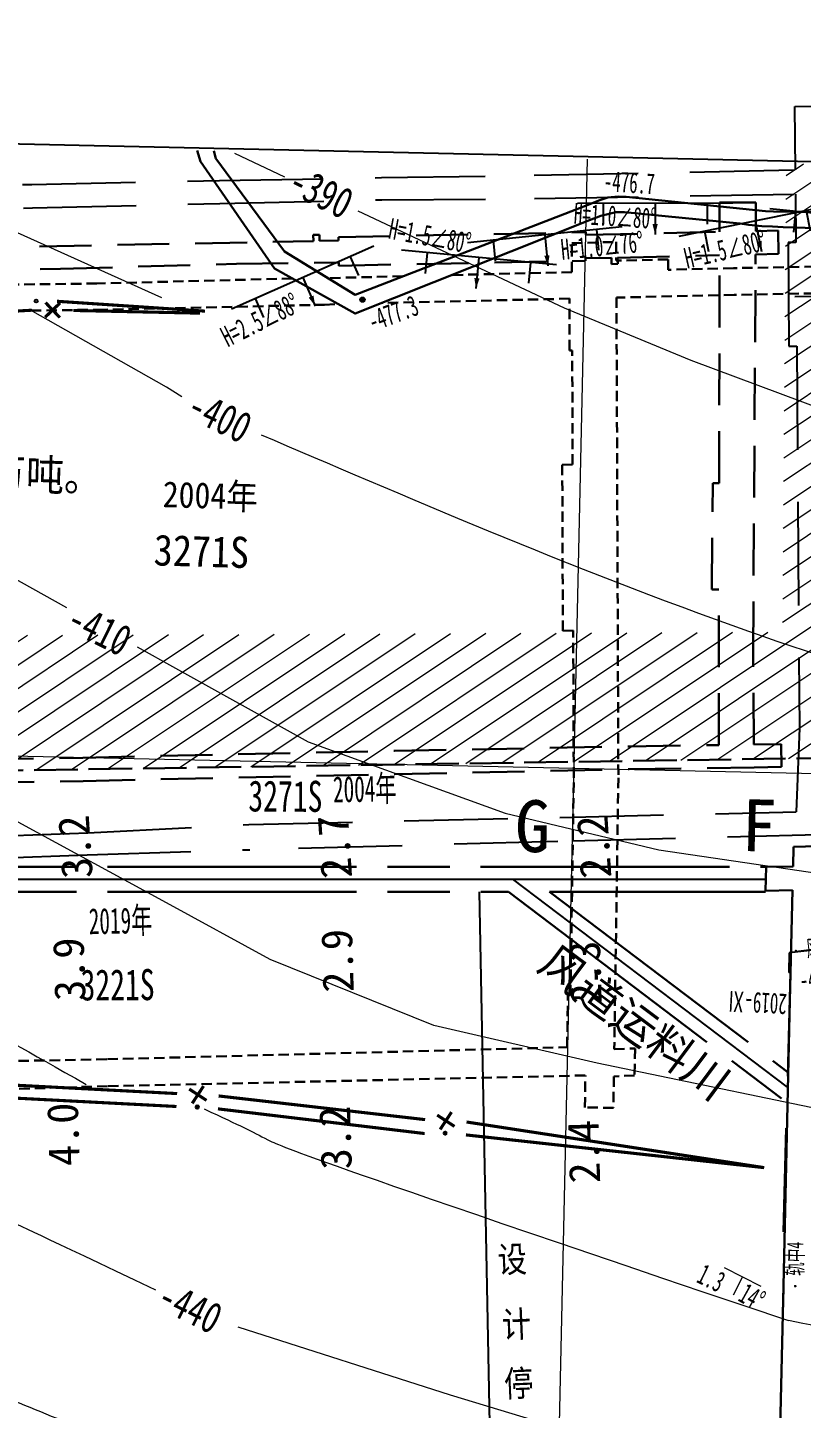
# Model space of a CAD drawing. Header units: millimetres. Extents: x 97264 to 263559, y 385279 to 783825.
# Drawn here: x 98293.7 to 98442.9, y 386784.9 to 387051 of the extents above; entities that cross this region are included whole.
import ezdxf
from ezdxf.enums import TextEntityAlignment as Align

# ---------------------------------------------------------------- set-up
doc = ezdxf.new("R2010")
doc.units = ezdxf.units.MM
for name, pattern in [('2-1', [3, 2, -1]), ('ACAD_ISO02W100', [15, 12, -3]), ('ACAD_ISO08W100', [36, 24, -3, 6, -3])]:
    doc.linetypes.add(name, pattern=pattern)
doc.layers.add('3451分析图层', color=1, linetype='Continuous', lineweight=100, true_color=0xff0000)
for name, color, linetype in [('DZ-断层交面线', 1, 'Continuous'), ('DZ-等高线', 7, 'Continuous'), ('储量报损区', 7, 'Continuous'), ('图廓方格网', 7, 'Continuous'), ('岩巷巷道及名称', 30, 'Continuous'), ('岩巷高程点', 30, 'Continuous'), ('工作面编号', 7, 'Continuous'), ('巷道掘进点位及日期', 7, 'Continuous'), ('断层井巷实测(岩巷)', 1, 'Continuous'), ('断煤交线上盘', 1, 'Continuous'), ('断煤交线下盘', 1, 'Continuous'), ('煤层底板等高线及注记', 7, 'Continuous'), ('煤巷-测点标高', 7, 'Continuous'), ('煤巷-测点点号', 7, 'Continuous'), ('煤巷-测点符号', 7, 'Continuous'), ('煤巷12-1甲巷道及名称', 3, 'Continuous'), ('煤巷5巷道及名称', 7, 'Continuous'), ('煤巷5巷道导线', 254, 'Continuous'), ('煤巷5高程点', 7, 'Continuous'), ('煤巷5高程点名称', 7, 'Continuous'), ('煤巷8巷道及名称', 8, 'Continuous'), ('规划', 6, 'Continuous'), ('采面产状', 7, 'Continuous'), ('采面停采线', 7, 'Continuous')]:
    doc.layers.add(name, color=color, linetype=linetype)
for name, color, linetype, lineweight in [('DZ7煤煤巷', 7, 'Continuous', 30), ('工作面回采年度', 7, 'Continuous', 0), ('煤层产状', 7, 'Continuous', 15)]:
    doc.layers.add(name, color=color, linetype=linetype, lineweight=lineweight)
doc.styles.add('FS', font='simfang.ttf', dxfattribs={"width": 0.75})
doc.styles.add('HT', font='simhei.ttf', dxfattribs={"width": 0.9})
doc.styles.add('hzsd', font='simhei.ttf', dxfattribs={"width": 0.7})
doc.styles.add('ST', font='', dxfattribs={"width": 0.75})
doc.styles.add('xk', font='simkai.ttf')
doc.styles.add('宋体', font='')
doc.styles.add('工作面回采年度、钻孔编号注记', font='', dxfattribs={"width": 0.6, "height": 5})
doc.styles.add('工作面编号、露天采掘机械编号', font='', dxfattribs={"width": 0.7, "height": 6})
doc.styles.add('测点标高', font='simhei.ttf', dxfattribs={"width": 0.7, "height": 2})
doc.styles.add('点号', font='simhei.ttf', dxfattribs={"width": 0.75})
doc.styles.add('高程、煤厚、断层产状要素等数字注记', font='simhei.ttf', dxfattribs={"width": 0.6, "height": 4})
doc.styles.add('黑体', font='simhei.ttf')
doc.styles.get('ST').set_extended_font_data('SimSun')
doc.styles.get('宋体').set_extended_font_data('SimSun')
doc.styles.get('工作面回采年度、钻孔编号注记').set_extended_font_data('SimSun')
doc.styles.get('工作面编号、露天采掘机械编号').set_extended_font_data('SimSun')

# ---------------------------------------------------------------- blocks, each defined once
blk = doc.blocks.new('dcv')
at = {"color": 1}
for p, q in [((0, 0), (0, 3)), ((-5, 0), (-5, 2)), ((5, 0), (5, 2)), ((-7.5, 0), (7.5, 0))]:
    blk.add_line(p, q, dxfattribs=at)
blk.add_lwpolyline([(0, 3, 0, 0.5, 0), (0, 2, 0.5, 0.5, 0)], format="xyseb", dxfattribs=at)
at = {"style": 'hzsd', "width": 0.85, "flags": 1}
for tag, p in [('性质', (5.267490703625551, 4.382340351462261)), ('倾向', (-5.631272493981442, 4.17943189706596)), ('标高', (8.5, -3.000000000000001))]:
    blk.add_attdef(tag, p, '', height=2, dxfattribs=at)
at = {"style": 'hzsd', "width": 0.85}
for tag, p in [('编号', (8.5, -1.8e-15)), ('产状', (-7, -3.488888888888888))]:
    blk.add_attdef(tag, p, '', height=2, dxfattribs=at)
blk = doc.blocks.new('JMXS2K')
blk.add_circle((0, 0), 0.3)
blk = doc.blocks.new('JMXX2K')
at = {"const_width": 0.6}
for points in [[(-1.41421356237309, 1.414213562373094), (1.4142135623731, -1.414213562373093)], [(-1.41421356237309, -1.41421356237309), (1.4142135623731, 1.414213562373094)]]:
    blk.add_lwpolyline(points, dxfattribs=at)
blk = doc.blocks.new('CD-MH')
at = {"layer": '煤巷-测点符号', "ltscale": 10, "const_width": 0.125}
blk.add_lwpolyline([(-0.0625, 0, 1), (0.0625, 0, 1)], format="xyb", close=True, dxfattribs=at)
at = {"ltscale": 10, "style": '测点标高', "width": 0.7, "flags": 1}
for tag, p in [('左帮', (-0.5, -3)), ('右帮', (2, -3))]:
    blk.add_attdef(tag, p, '', height=2, rotation=87.99999999999999, dxfattribs=at)
at = {"layer": '煤巷-测点标高', "ltscale": 10, "style": '测点标高', "width": 0.7}
blk.add_attdef('标高', (3.799999999999998, 0), '', height=2, rotation=87.99999999999999, dxfattribs=at)
at = {"layer": '煤巷-测点点号', "ltscale": 10, "style": '点号', "width": 0.8}
blk.add_attdef('点号', (0.7, 1), '', height=1.6, rotation=90, dxfattribs=at)
blk = doc.blocks.new('A$C20FA0265')
for p, q in [((6.38700897e-08, 0.4911513867270402), (3.276608241026053, 2.785457132131227)), ((1.638304152448085, 1.638304259429133), (2.785457025150179, 1.708511377e-07))]:
    blk.add_line(p, q)

msp = doc.modelspace()

# ---------------------------------------------------------------- hatches: boundary and pattern name
at = {"layer": 'DZ-断层交面线', "lineweight": 30}
h = msp.add_hatch(color=256, dxfattribs=at)
edge = h.paths.add_edge_path()
edge.add_arc((98326.43641099198, 386842.9432075702), 0.3000023068499995, 0, 360)
h = msp.add_hatch(color=256, dxfattribs=at)
edge = h.paths.add_edge_path()
edge.add_arc((98374.24475035159, 386837.9222791569), 0.3000023068499995, 0, 360)
at = {"layer": '储量报损区', "lineweight": 15, "ltscale": 2}
h = msp.add_hatch(dxfattribs=at)
h.set_pattern_fill('ANSI31', color=3, scale=30, angle=168.7242146143217, style=0)
h.set_pattern_definition([(213.7242146143217, (482432.7134933683, 285332.584562598), (2.081984933576548, -3.118948338199949), [])])
h.paths.add_polyline_path([(98469.97399620531, 387024.1642799688), (97927.6449829, 387036.2421294387), (97927.53691137958, 386902.3576177296), (98469.07606889876, 386910.5556793929)])
h.paths.add_polyline_path([(98439.9783895825, 387024.8322922136), (97957.64445338503, 387035.5740311446), (97957.56123970733, 386932.4846830445), (98439.25392671757, 386934.5189522827)], flags=16)

# ---------------------------------------------------------------- linework, layer by layer
at = {"color": 3, "ltscale": 1.5}
for points in [[(98019.50123704186, 386886.8573846699), (98436.09578683163, 386886.8573846697)], [(98387.22687928345, 386886.851331387), (98440.16246801248, 386846.78555965)]]:
    msp.add_lwpolyline(points, dxfattribs=at)
at = {"color": 1, "ltscale": 1.5}
msp.add_lwpolyline([(98385.21536651658, 386659.4076911425), (98380.86074494201, 386884.4573846697)], dxfattribs=at)
at = {"layer": 'DZ-断层交面线', "color": 1, "lineweight": 20, "const_width": 0.6000046136999986}
for points in [[(98322.55956591656, 386845.5465216548), (98282.61350076056, 386847.6230279917)], [(98322.4302257265, 386843.0583849401), (98282.48416057065, 386845.1348912772)], [(98370.36790527619, 386840.5255932416), (98330.55118031024, 386845.0902362925)], [(98370.27979807375, 386837.8404719952), (98330.42184012037, 386842.6020995781)], [(98435.74406319043, 386831.2689920223), (98378.35951967002, 386840.0693078791)], [(98435.74406319043, 386831.2689920223), (98378.23017948012, 386837.5811711646)]]:
    msp.add_lwpolyline(points, dxfattribs=at)
at = {"layer": 'DZ-断层交面线', "lineweight": 30}
for centre in [(98326.43641099198, 386842.9432075702), (98374.24475035159, 386837.9222791569)]:
    msp.add_circle(centre, 0.3000023068499995, dxfattribs=at)
at = {"layer": 'DZ-等高线', "color": 7, "lineweight": 15, "ltscale": 10}
for points in [[(98343.34929772657, 387022.2390198128), (98333.65502398943, 387026.7849292295)], [(98319.59196788692, 386998.966937585), (98261.90882053839, 387024.9073435984)], [(98622.27825157909, 386947.0575561724), (98566.0068558576, 386951.7617643962), (98521.93478442721, 386957.7655820803), (98482.8975193128, 386966.4745775968), (98462.53304962355, 386971.8266264676), (98456.09174130805, 386974.0327919025), (98421.63802781218, 386986.8576206628), (98397.2121255852, 386996.9812704444), (98357.42933929162, 387015.6365042178)], [(98323.47593303003, 386979.8391752523), (98320.5215314321, 386981.7067096158), (98294.27807080264, 386996.5557183765)], [(98206.78830250705, 386992.7452158023), (98214.50289760409, 386988.2311010758), (98251.45478733898, 386967.0016774182), (98301.2324205413, 386939.2265701797)], [(98314.84059334226, 386931.6707659728), (98322.20863470643, 386927.5800108155)], [(98322.20863470643, 386927.5800108155), (98347.79102188667, 386913.3766048995), (98385.80708562228, 386899.6009118042), (98415.41840538771, 386892.5077361566), (98446.37778809227, 386887.9787896579), (98509.47712961075, 386875.2667183203), (98550.25774521678, 386870.8859393569), (98606.63450214638, 386867.7534242191), (98620.50474178193, 386867.4220365644)], [(98320.49128507408, 386882.3036460661), (98291.90569958345, 386897.8759331952)], [(98340.47183348061, 386871.4190400157), (98320.49128507408, 386882.3036460661)], [(98619.39271033436, 386817.4887335177), (98583.58022236355, 386823.2161890187), (98518.59496964747, 386833.2042942751), (98483.01668262556, 386838.9317897435), (98456.79350118715, 386840.387002226), (98403.56342382041, 386851.3965438763), (98372.0306892752, 386858.6956547322), (98340.47183348094, 386871.4190400151)], [(98617.00483246522, 386710.2663797453), (98591.99121347179, 386719.8026353599), (98535.6041612115, 386738.9044774218), (98501.06159812456, 386749.729765124), (98449.8893153979, 386761.07748465), (98414.51048884829, 386775.5051362615), (98375.27678008142, 386787.4261066736), (98334.34690577026, 386800.506134043)]]:
    msp.add_lwpolyline(points, dxfattribs=at)
for points, knots in [([(98338.7843270798, 386972.5283487072), (98364.72298588778, 386961.5610958591), (98426.35307959018, 386934.4631497324), (98515.18480318727, 386909.3919072517), (98579.32385318041, 386904.3496081844), (98612.57081424363, 386905.1555503382), (98621.35204598047, 386905.4683502858)], [4.32010825165354, 4.32010825165354, 4.32010825165354, 4.32010825165354, 114.0012502025241, 206.2023908718671, 279.613823677096, 305.9732391207822, 305.9732391207822, 305.9732391207822, 305.9732391207822]), ([(98265.76846153078, 386870.6291361671), (98268.67461236336, 386868.7477310079), (98275.46240932625, 386864.3546273402), (98281.8883593297, 386860.2971531281), (98305.04246711146, 386847.3085705526)], [401.3092075094233, 401.3092075094233, 401.3092075094233, 401.3092075094233, 414.1246363683102, 431.9119510891581, 431.9119510891581, 431.9119510891581, 431.9119510891581]), ([(98245.8187726107, 386842.6137854336), (98265.7731111561, 386833.2362636548), (98283.3031701563, 386824.2825749456), (98295.56506189058, 386818.5337667818), (98318.355735196, 386807.7434862115)], [372.8217360674685, 372.8217360674685, 372.8217360674685, 372.8217360674685, 437.203546936433, 460.2643013447574, 460.2643013447574, 460.2643013447574, 460.2643013447574]), ([(98327.77552780353, 386842.5804679285), (98335.04651662656, 386839.246682559), (98338.19768330804, 386837.5485930659), (98345.82193136889, 386833.7337152854), (98440.41258012483, 386801.7758862928)], [466.7163033664078, 466.7163033664078, 466.7163033664078, 466.7163033664078, 478.1208585590301, 486.8604348092468, 486.8604348092468, 486.8604348092468, 486.8604348092468])]:
    msp.add_open_spline(points, degree=3, knots=knots, dxfattribs=at)
for points in [[(98618.21403284317, 386764.5628378615), (98560.04382946574, 386779.3013536764), (98500.11560209931, 386790.0413686761), (98440.41258012483, 386801.7758862928)], [(98287.99244684576, 386787.5706356587), (98293.42330107499, 386785.385897401), (98298.93864300326, 386783.1211316146), (98304.59890685267, 386780.7591657039)]]:
    msp.add_open_spline(points, degree=3, dxfattribs=at)
at = {"layer": 'DZ7煤煤巷', "color": 32, "linetype": '2-1', "lineweight": -3, "ltscale": 10}
for points in [[(98441.80679911545, 387023.6199234655), (98441.67845637987, 387035.8447060689), (98447.28552281794, 387035.9274009916), (98447.40392329569, 387023.7355336846), (98451.4033096686, 387023.818142167), (98451.44917357784, 387019.0954695474), (98447.44964293735, 387019.0277165234), (98448.60566325039, 386899.9906623257), (98455.18608739217, 386899.8308228728), (98455.35198799604, 386895.6944575802), (98448.64909978969, 386895.5179213751), (98395.9620242428, 386894.1302842716), (98336.57206048969, 386892.5661109629)], [(98092.41122364673, 387016.2511682377), (98105.15999660765, 387016.9808495731), (98125.5660367823, 387017.2760654905), (98145.97207695707, 387017.571281408), (98178.01946939995, 387018.2348555331), (98207.2852828972, 387019.3159670322), (98262.72634799454, 387020.2168814034), (98294.55619964913, 387020.8295592188), (98330.71247500334, 387021.5444010499), (98361.94811560896, 387022.142860979), (98391.41647086474, 387022.5790966588), (98441.80679911545, 387023.6199234655)], [(98092.40528665828, 387011.9333975288), (98102.46878232075, 387012.5592271864), (98146.06871286397, 387013.172342729), (98178.12116752066, 387013.8360235247), (98207.43028899936, 387014.7685415148), (98262.95240960574, 387015.620719263), (98294.6539793772, 387016.2806141154), (98330.81549932838, 387017.1455849077), (98362.02648428951, 387017.84357011), (98391.46452651465, 387018.0793150042), (98441.80472246314, 387018.9320901945)], [(98441.80472246314, 387018.9320901945), (98441.86086919003, 387009.6365677723), (98440.3610490386, 387009.6061038488), (98440.50443614933, 386989.604891054), (98442.00425261365, 386989.6358768429), (98442.53233674682, 386915.9728879874), (98441.91978868529, 386899.8441358303)], [(97728.77510593868, 386883.5930889355), (97797.7089474472, 386884.0833623945), (97875.51878202976, 386886.1399983321), (97900.30914477627, 386886.4762839912), (97948.5586631864, 386887.5580039658), (97998.34746702366, 386888.7879927256), (98044.56774996304, 386889.7491632283), (98077.52663786542, 386890.5304524414), (98109.50869813313, 386891.1106595597), (98154.87670559874, 386892.3186832408), (98200.21884913121, 386893.2454299002), (98251.22330386205, 386894.6300147749), (98285.90997727019, 386895.1313711784), (98305.35655464379, 386895.8016425205), (98336.3596503701, 386897.4114573841), (98441.91978868529, 386899.8441358303)], [(97728.8838455701, 386878.4942483131), (97797.80326727279, 386879.5843733136), (97875.61354168075, 386881.5409901708), (97900.40219740524, 386882.02726456), (97948.64438392934, 386883.3588486697), (97998.43867172046, 386884.5889729058), (98044.66626047112, 386885.2502207785), (98077.62085156231, 386886.3415117902), (98109.6010075764, 386887.0116988418), (98154.97483947013, 386887.9697904698), (98200.3049796314, 386889.0462942654), (98251.32043199144, 386890.231076389), (98285.90663155554, 386890.8807227142), (98305.18415744179, 386891.5451673051), (98336.57206048969, 386892.5661109629)], [(98480.2308071479, 386877.0896564311), (98440.5660464286, 386872.690465915)], [(98440.77634192535, 386868.8677566395), (98440.47642464303, 386868.8748010533)], [(98434.34819585503, 386580.9496830664), (98434.65831106089, 386604.5081466891), (98433.65852458688, 386604.5309491166), (98433.67432032376, 386605.7309009213), (98434.67410679802, 386605.7080984941), (98434.68731096186, 386606.7111767338), (98435.32194094505, 386632.3478474222), (98435.34893122278, 386633.4999370347), (98434.31976425581, 386633.5234095519), (98434.34712589694, 386634.7230975699), (98435.37703620204, 386634.6996080995), (98435.42973669434, 386636.9491473728), (98435.92808627225, 386662.4942695986), (98434.98100392449, 386662.5158699874), (98435.00836556577, 386663.7155580054), (98435.95203832987, 386663.69403538), (98436.41765890562, 386686.6016685094), (98436.96362992207, 386711.3495940393), (98437.55071942917, 386735.2566749767), (98437.5546686317, 386735.4174916075), (98438.24133542934, 386758.122420123), (98439.58769427142, 386809.9189960437)]]:
    msp.add_lwpolyline(points, dxfattribs=at)
at = {"layer": 'DZ7煤煤巷', "color": 32, "linetype": '2-1', "lineweight": -3, "ltscale": 10, "elevation": -449.1999999999999}
for points in [[(98440.5660464286, 386872.690465915), (98440.47642464303, 386868.8748010533)], [(98440.77634192535, 386868.8677566395), (98439.13780378715, 386809.9290152561)]]:
    msp.add_lwpolyline(points, dxfattribs=at)
at = {"layer": '储量报损区', "linetype": 'ACAD_ISO02W100', "lineweight": 30, "ltscale": 0.7}
msp.add_lwpolyline([(97927.53691137958, 386902.3576177296), (98469.07606889876, 386910.5556793929), (98469.07606889876, 386910.5556793929), (98469.97399620531, 387024.1642799688)], dxfattribs=at)
at = {"layer": '图廓方格网', "color": 7, "lineweight": 0}
for p, q in [((98385.23287400407, 386286.556825788), (98401.69350494024, 387025.6849094668)), ((98621.3027177269, 386903.2533745801), (97279.75230238782, 386933.1301533915))]:
    msp.add_line(p, q, dxfattribs=at)
at = {"layer": '岩巷巷道及名称', "lineweight": 30, "ltscale": 2}
for points in [[(98326.39217811309, 387027.3618953334), (98327.03604151023, 387025.2168693503), (98341.30979010464, 387004.6154181041), (98356.86673332349, 386995.9181500509), (98402.06376366773, 387013.8967623361)], [(98402.09932246813, 387017.0399375165), (98356.86344170735, 386999.5571159546), (98343.2521950698, 387007.8966897084), (98330.03834203814, 387025.8281043603), (98329.6074628644, 387027.2902898609)]]:
    msp.add_lwpolyline(points, dxfattribs=at)
at = {"layer": '岩巷高程点', "const_width": 0.5000000000001794}
msp.add_lwpolyline([(98358.0388042379, 386998.6301292964, 1), (98358.5360907679, 386998.5781090402, 1)], format="xyb", close=True, dxfattribs=at)
at = {"layer": '岩巷高程点', "lineweight": 0, "ltscale": 2}
msp.add_circle((98358.28744750288, 386998.6041191684), 0.4999999999999999, dxfattribs=at)
at = {"layer": '断煤交线上盘', "color": 1, "lineweight": 0, "ltscale": 2, "const_width": 0.5999999999999999}
msp.add_lwpolyline([(98299.37924433056, 386998.2930254439), (98327.92476255397, 386996.3881209056)], dxfattribs=at)
at = {"layer": '断煤交线下盘', "color": 1, "lineweight": 0, "ltscale": 2, "const_width": 0.5999999999999999}
for points in [[(98254.62547497726, 386994.2437103324), (98294.55472083253, 386996.5718488995)], [(98302.55369152674, 386996.5188564643), (98326.94281838692, 386996.0008844529)]]:
    msp.add_lwpolyline(points, dxfattribs=at)
at = {"layer": '煤层底板等高线及注记', "color": 1}
msp.add_lwpolyline([(98623.9288018456, 387021.1718510833), (97282.37838650656, 387051.0486298935)], dxfattribs=at)
at = {"layer": '煤巷12-1甲巷道及名称', "color": 3, "linetype": '2-1', "lineweight": 30}
for points in [[(98344.76153942134, 387002.6856823816), (98307.08844491081, 387001.7167103845), (98232.63584721928, 387000.8017954305), (98051.09246525216, 386997.2308490934), (98050.26874585515, 387036.864619082)], [(98398.67003402709, 387003.9116762572), (98398.64958734825, 387009.5128503558), (98407.21762607938, 387009.7223700272), (98407.23186141968, 387006.1216419296)], [(98460.49914666412, 387005.293143868), (98429.81806632192, 387004.6733587957), (98417.23888141189, 387004.3657520293), (98417.2063824136, 387006.3655552015), (98407.23186141968, 387006.1216419296)], [(98366.06781375749, 387003.1144335403), (98351.63353902331, 387002.7614630889)], [(98398.67003402709, 387003.9116762572), (98375.54001072026, 387003.3460631648)], [(98460.39261332604, 387000.1044934667), (98429.92943958957, 386999.5245555662), (98407.25999808963, 386999.0046712646)], [(98051.19490052246, 386992.3021124793), (98232.73293361382, 386995.6027112437), (98269.16579108375, 386996.1238247858), (98269.17723262901, 386995.3239066082), (98270.37710989552, 386995.3410689262), (98270.3656683504, 386996.140987104), (98307.18626625337, 386996.6676466506), (98350.9771968983, 386997.6139079591), (98353.54910314911, 386997.7729050963)], [(98398.1887027755, 386998.7966368484), (98362.01770111232, 386997.9671176946)], [(98397.74485949612, 386854.4790565048), (98397.89525098832, 386864.4863908757), (98398.39550372989, 386864.4994519512), (98399.02583641518, 386906.4429811618), (98398.92233346707, 386934.7966336994), (98396.92248756107, 386934.7507707041), (98396.80565295344, 386966.756505153), (98398.8054988596, 386966.8023681484), (98398.72517506692, 386988.8063105821), (98398.22521359046, 386988.7948448331), (98398.22496020714, 386988.8642567742), (98398.1887027755, 386998.7966368484)], [(98407.25999808963, 386999.0046712646), (98407.62595017842, 386906.4396921149), (98406.83859874665, 386854.0793433482)], [(97452.28257227692, 386836.5063356429), (97452.28257227692, 386836.5063356429), (97577.138212471, 386839.0621604391), (97635.5271899057, 386839.6976724692), (97699.43498446938, 386841.0049737713), (97738.9690198127, 386842.2396514369), (97799.98598169665, 386842.7827650838), (97903.86058974167, 386844.6965006442), (97903.86058974167, 386844.6965006442), (97953.25179623245, 386845.5200829375), (98004.47326496498, 386846.6488728179), (98073.0272821488, 386847.7250005158), (98130.73426140913, 386849.1242918097), (98191.41346449268, 386850.1365557645), (98224.67917262217, 386850.4471601266), (98255.9824871277, 386851.150585332), (98309.11395314104, 386852.164996321), (98397.74485949612, 386854.4790565048)], [(98406.83859874665, 386854.0793433482), (98410.84168050866, 386854.2542136696), (98410.76336120932, 386849.0458331984), (98406.76027944736, 386848.8709628768)], [(97394.46592635826, 386829.9250663379), (97452.38336597984, 386830.9026568533), (97493.43577741602, 386832.0694893512), (97493.43577741602, 386832.0694893512), (97577.23731822021, 386833.7630846442), (97635.63064329588, 386834.0486187396), (97699.53239524673, 386835.8058861796), (97739.07162459253, 386836.7406085712), (97800.08072232683, 386837.6836450766), (97903.95482122166, 386839.5973712566), (97903.95482122166, 386839.5973712566), (97953.35259946222, 386840.3710641913), (98004.5669555541, 386841.5497333228), (98073.11170643746, 386843.0257578253), (98130.81890376976, 386844.1450109223), (98191.49896827765, 386845.0372725509), (98224.76258504418, 386845.4978629676), (98256.13954936885, 386845.4527496506), (98309.2337188255, 386846.9663224754), (98401.263636494, 386849.0472751993)], [(98406.76027944736, 386848.8709628768), (98406.6688255564, 386842.7891073876), (98401.17082964591, 386842.8717319687), (98401.263636494, 386849.0472751993)]]:
    msp.add_lwpolyline(points, dxfattribs=at)
at = {"layer": '煤巷12-1甲巷道及名称', "lineweight": 30, "ltscale": 2}
for points in [[(98460.7307562699, 387016.5735683435), (98456.79597964858, 387016.6872664611), (98455.98533641052, 387015.3477781966), (98437.51775610178, 387015.576193864), (98435.99589527557, 387015.6490076665), (98409.12957045352, 387018.4323592018), (98407.59029476234, 387018.4666393891), (98407.59029476234, 387018.4666393891), (98405.57802833931, 387018.3103855068), (98405.57802833931, 387018.3103855068), (98403.8914241274, 387017.7446831909), (98403.8914241274, 387017.7446831909), (98402.09932246813, 387017.0399375165)], [(98402.06376366773, 387013.8967623361), (98404.22734611762, 387014.7881885711), (98405.84252321057, 387015.1543534983), (98407.12159406909, 387015.4610011677), (98408.79622750147, 387015.4907089746), (98431.06874892033, 387013.2996191797), (98432.77652200438, 387013.007985018), (98435.30610085998, 387012.8023093852), (98437.3338774573, 387012.6883604559), (98439.41224563158, 387012.570298014), (98460.63561387044, 387011.9397076315)]]:
    msp.add_lwpolyline(points, dxfattribs=at)
at = {"layer": '煤巷5巷道及名称', "lineweight": 30}
for points in [[(98441.3882305158, 386893.1452648612), (98441.29922246371, 386889.3432779225)], [(98445.99114434399, 386893.2158915257), (98441.38808880311, 386893.1392115787)], [(98436.09578683159, 386889.2573846697), (98435.98804024166, 386884.6549794281)], [(98441.29922246371, 386889.3432779225), (98436.09578683159, 386889.2573846697)], [(98434.73184560133, 386605.7800765713), (98435.65946589631, 386645.5578010071), (98435.65946589631, 386645.5578010071), (98436.44007233814, 386679.6660390437), (98439.43581448165, 386808.4790528668), (98440.6295915718, 386860.7399343035), (98441.19147587413, 386884.740872681)], [(98441.19147587413, 386884.740872681), (98435.98804024166, 386884.6549794281)]]:
    msp.add_lwpolyline(points, dxfattribs=at)
at = {"layer": '煤巷5巷道及名称', "color": 6, "linetype": 'ACAD_ISO08W100', "lineweight": 30, "ltscale": 2}
for points in [[(98093.12697314, 386889.263228953), (98381.03090833833, 386889.2632289529)], [(98381.03090833833, 386889.2632289529), (98436.09578683159, 386889.2573846697)], [(98093.12697314002, 386884.4573846701), (98386.42116700349, 386884.4573846698)], [(98386.4210252904, 386884.4513313871), (98440.24072536932, 386843.7163953998)], [(98394.37457607378, 386884.4513313869), (98435.98341436444, 386884.45738467)], [(98394.37457607378, 386884.4513313869), (98440.37589805521, 386849.6339521838)]]:
    msp.add_lwpolyline(points, dxfattribs=at)
at = {"layer": '煤巷5巷道导线', "lineweight": 0}
msp.add_polyline3d([(98441.85763221137, 386873.0301942416, -413.7249999999999), (98497.43997287186, 386879.8823622722, 0)], dxfattribs=at)
at = {"layer": '煤巷8巷道及名称', "color": 252, "linetype": '2-1', "lineweight": 30, "ltscale": 5}
for points in [[(98434.11838255195, 387011.8187465562), (98434.15342674466, 387017.3162560729), (98427.15356896257, 387017.3608770713), (98427.143822662, 387011.6653183864)], [(98080.3749368567, 387005.7949420849), (98098.38058597605, 387005.8662891036), (98098.38256496322, 387005.3662930199), (98107.99987982544, 387005.4043584046), (98108.00304232426, 387006.4820179252), (98109.20303715725, 387006.4784964211), (98109.19989893095, 387005.4091080867), (98110.17092470413, 387005.412951412), (98151.12829523838, 387006.1104020192), (98191.3536550717, 387007.1358331864), (98251.05301872698, 387007.9341173461), (98348.83019192681, 387009.9071323549), (98348.80598243023, 387011.1068881218), (98350.00573819719, 387011.1310976182), (98350.02994769377, 387009.9313418514), (98353.65374451704, 387010.0044653146), (98353.64092085608, 387010.6493378245), (98401.36952236065, 387011.5984485232), (98401.37946318284, 387011.0985473529), (98427.143822662, 387011.6653183864)], [(98434.08965473367, 387007.3121095941), (98438.49582898286, 387007.4139766811), (98438.41112539647, 387011.9131794218), (98434.11838255195, 387011.8187465562)], [(98433.72232142523, 386912.8317968512), (98433.59963206969, 386930.4404782027), (98434.08965473367, 387007.3121095941)], [(98080.46015189926, 387000.2963056883), (98098.46001197652, 387000.3672788972), (98098.45804049844, 387000.8672750141), (98110.25852702324, 387000.9138041778), (98151.2086379236, 387001.6111311631), (98191.44380462948, 387002.1366459465), (98251.17497254445, 387003.5358077541), (98300.07384588798, 387004.5415500309), (98333.99396769589, 387005.5208488214), (98353.73719729474, 387005.7952919771), (98353.75026990224, 387005.1504249513), (98401.2677754893, 387006.0953378863), (98401.25716305469, 387006.5952257012), (98406.27125336906, 387006.6689712724), (98406.29898896035, 387005.4692918414), (98407.4986683913, 387005.4970274329), (98407.4709328, 387006.6967068638), (98427.1360983097, 387007.1513491481)], [(98426.97452525007, 386912.731028121), (98427.02586860581, 386942.7351398501), (98425.67771422632, 386942.7150070835), (98425.80841967599, 386963.2192447259), (98427.0609484916, 386963.2351792884), (98427.1360983097, 387007.1513491481)], [(97716.4982712298, 386898.7830435334), (97748.96530987653, 386899.3503638678), (97792.69025703521, 386900.2720035816), (97823.48954618197, 386900.5461770561), (97842.65565358689, 386900.9486681687), (97872.13403988145, 386901.5677186753), (97918.77199339849, 386902.5471226516), (97940.5067590107, 386903.187485147), (97991.4537663476, 386904.1145607012), (98037.41016087812, 386904.8656677246), (98068.19418810042, 386905.3854261001), (98117.63358276547, 386906.6207616455), (98162.93753621238, 386907.4108027273), (98201.89383985715, 386907.9803150115), (98223.92231550861, 386908.6299419249), (98254.88903333341, 386909.4465531016), (98304.34866264847, 386910.3026884558), (98364.4478458522, 386911.6188125177), (98409.6222234866, 386912.4718961958), (98426.97452525007, 386912.731028121)], [(98433.78800119722, 386908.432310975), (98439.09393235589, 386908.5115230372), (98439.02859266615, 386912.9110384585), (98433.72232142523, 386912.8317968512)], [(97716.58522050384, 386894.4839227137), (97749.05367523868, 386895.0512719215), (97792.7787654475, 386896.072936273), (97823.61501938096, 386896.2471319333), (97842.77864297404, 386896.6468497851), (97872.28622139564, 386897.3718344165), (97918.87454268307, 386898.4484053348), (97940.11885420025, 386899.0819676148), (97991.54198762879, 386899.6154255613), (98037.48720746368, 386900.9364230359), (98068.27671713519, 386901.2862567989), (98117.72126655227, 386902.3216495631), (98163.04093914664, 386903.2119877103), (98201.98696084335, 386903.6113473601), (98224.0100534348, 386904.3308371279), (98254.97861404622, 386904.9474448239), (98304.43827285751, 386905.8035807653), (98364.53738759623, 386907.1197034643), (98409.72240861996, 386908.0730365787), (98433.78800119722, 386908.432310975)]]:
    msp.add_lwpolyline(points, dxfattribs=at)
at = {"layer": '采面产状', "color": 7, "lineweight": -3}
msp.add_lwpolyline([(97282.37838650656, 387051.0486298935), (97265.908046146, 386311.4845660477), (98607.458461485, 386281.6077872374), (98623.9288018456, 387021.1718510833)], close=True, dxfattribs=at)

# ---------------------------------------------------------------- block references
at = {"layer": 'DZ-断层交面线', "color": 1, "lineweight": 20, "xscale": 1.000007689458913, "yscale": 1.000007689415005, "zscale": 1.00000768950002, "rotation": 11.76065096171936}
for p in [(98326.55361213197, 386845.3283592651), (98374.36195149168, 386840.3074308516)]:
    msp.add_blockref('JMXX2K', p, dxfattribs=at)
at = {"layer": '断层井巷实测(岩巷)', "color": 1, "lineweight": 20, "ltscale": 2, "zscale": 1.999999999999999}
for p, xscale, yscale, rotation in [((98393.44190830458, 387011.0987835345), 1.999999999997742, 2.000000000012121, 185.8589927317947), ((98346.76469096508, 387002.8498944205), 2.000000000011366, 2.000000000011366, 203.8223547576034), ((98380.736423009, 387006.7057298728), 2.000000000008559, 2.000000000012121, 174.573939817229), ((98380.736423009, 387006.7057298728), 2.000000000008559, 2.000000000012121, 174.573939817229), ((98456.62149070547, 386999.3036209341), 2.000000000025807, 2.000000000012121, 180.5278295377842)]:
    msp.add_blockref('dcv', p, dxfattribs=dict(at, xscale=xscale, yscale=yscale, rotation=rotation))
at = {"layer": '断煤交线上盘', "color": 1, "lineweight": 0, "ltscale": 2, "rotation": 1.466480736638994}
msp.add_blockref('JMXS2K', (98295.37979786299, 386998.3595683028), dxfattribs=at)
at = {"layer": '断煤交线下盘', "color": 1, "lineweight": 0, "ltscale": 2, "rotation": 358.783345153321}
msp.add_blockref('JMXX2K', (98298.55459331228, 386996.6037886128), dxfattribs=at)
at = {"layer": '煤层产状', "color": 7, "lineweight": 30, "xscale": 2.00000000001977, "yscale": 2.000000000012121, "zscale": 2, "rotation": 297.9905314514094}
msp.add_blockref('A$C20FA0265', (98427.1296334256, 386811.5762542778), dxfattribs=at)
at = {"layer": '煤巷12-1甲巷道及名称', "color": 1, "lineweight": 20, "ltscale": 2, "yscale": 2.000000000012121}
for p, xscale, zscale, rotation in [((98414.71748209718, 387017.1658311368), 2.000000000011049, 1.999999999999999, 180.0279309091802), ((98434.00334229825, 387013.7742163644), 1.999999999975859, 1.999999999999999, 191.4656137142711), ((98451.75501812846, 387014.5821752423), 1.999999999978581, 1.999999999999996, 174.1182817155934)]:
    msp.add_blockref('dcv', p, dxfattribs=dict(at, xscale=xscale, zscale=zscale, rotation=rotation))
at = {"layer": '煤巷5高程点', "lineweight": 30}
ref = msp.add_blockref('CD-MH', (98441.85763221137, 386873.0301942416, -413.7249999999999), dxfattribs=dict(at, xscale=1.999999999988805, yscale=2.000000000012121, zscale=2, rotation=276.7242146138202))
ref.add_attrib('点号', '风台中', (98444.00780136844, 386871.8740054178, -413.7249999999999), dxfattribs={"layer": '煤巷5高程点名称', "ltscale": 10, "height": 3.2, "rotation": 6.724214616245431, "style": '点号', "width": 0.6})
ref.add_attrib('标高', '-413.7', (98442.7475197466, 386865.4824727197, -413.7249999999999), dxfattribs={"ltscale": 10, "height": 4, "rotation": 4.724214614529544, "style": '测点标高', "width": 0.6})
ref = msp.add_blockref('CD-MH', (98441.73517701728, 386808.424905567), dxfattribs=dict(at, xscale=2.000000000000132, yscale=2.000000000012121, zscale=2.000000000000132, rotation=358.7242146143208))
ref.add_attrib('点号', '轨中4', (98443.17935960012, 386810.3932390418), dxfattribs={"layer": '煤巷5高程点名称', "ltscale": 10, "height": 3.2, "rotation": 88.7242146143783, "style": '点号', "width": 0.6})
ref.add_attrib('标高', '-429.3', (98449.33329304021, 386808.2556929685), dxfattribs={"ltscale": 10, "height": 3.999999999999998, "rotation": 86.7242146175101, "style": '测点标高', "width": 0.6000000000000002})

# ---------------------------------------------------------------- texts
at = {"color": 3, "ltscale": 1.5, "char_height": 9.999999999999998, "width": 7.658793299502576, "attachment_point": 1, "rotation": 358.7242146143643, "style": 'xk'}
for s, insert in [('G', (98387.80480986374, 386902.1849882352)), ('F', (98431.47945450289, 386902.3186389386))]:
    msp.add_mtext(s, dxfattribs=dict(at, insert=insert))
at = {"layer": '3451分析图层', "color": 5, "style": '黑体'}
for s, rotation, p in [('3.2', 93.71799240569844, (98308.08945154965, 386887.3172252362)), ('2.7', 93.71799240569844, (98358.08959749342, 386887.3261016746)), ('2.2', 93.71799240569844, (98408.08974343714, 386887.3349781131)), ('2.9', 91.71799240643799, (98358.42259113789, 386865.1792561391)), ('3.9', 91.71799240643799, (98306.69049239015, 386863.5450072416)), ('2.3', 91.71799240643799, (98406.22131943256, 386862.922930258)), ('4.0', 91.71799240643799, (98305.56560683619, 386831.6895411509)), ('3.2', 91.71799240643799, (98358.03920028279, 386831.0583796547)), ('2.4', 91.71799240643799, (98405.93113251183, 386828.3865994547))]:
    msp.add_text(s, height=6, rotation=rotation, dxfattribs=at).set_placement(p, align=Align.BOTTOM_LEFT)
at = {"layer": 'DZ-等高线', "color": 7, "lineweight": 15, "ltscale": 10, "style": 'HT', "width": 0.75}
for s, p in [('-390', (98343.50551999823, 387019.4198381406)), ('-400', (98323.9575469325, 386976.1882288872)), ('-410', (98300.75478847638, 386935.1268500056)), ('-440', (98318.24688413901, 386804.4801669519))]:
    msp.add_text(s, height=5.999999999999999, rotation=333.6650292269426, dxfattribs=at).set_placement(p)
at = {"layer": 'DZ7煤煤巷', "color": 32, "lineweight": 0, "ltscale": 2, "style": '宋体', "width": 0.9}
for s, height, p in [('2004年', 4.999999999999998, (98319.71653988941, 386958.6124999163)), ('3271S', 5.999999999999998, (98317.97386264896, 386947.3729006907))]:
    msp.add_text(s, height=height, rotation=358.3548315447628, dxfattribs=at).set_placement(p)
at = {"layer": 'DZ7煤煤巷', "color": 32, "linetype": '2-1', "lineweight": -3, "ltscale": 10}
for s, height, rotation, style, width, p in [('2004年', 5, 1.110518406977511, '工作面回采年度、钻孔编号注记', 0.6, (98352.6550085466, 386901.6865641357)), ('3271S', 6, 359.5683302085484, '工作面编号、露天采掘机械编号', 0.7, (98336.26580870606, 386899.9440982734))]:
    msp.add_text(s, height=height, rotation=rotation, dxfattribs=dict(at, style=style, width=width)).set_placement(p)
at = {"layer": '储量报损区', "lineweight": 0, "ltscale": 2, "style": 'FS', "width": 0.9}
msp.add_text('总煤业字（2004）36号文批地质损失19.2万吨。', height=5.999999999999999, rotation=358.562507263118, dxfattribs=at).set_placement((98153.51560476412, 386965.4385995023))
at = {"layer": '岩巷高程点', "lineweight": 0, "ltscale": 2, "style": '高程、煤厚、断层产状要素等数字注记', "width": 0.6}
msp.add_text('-477.3', height=4, rotation=20.61486106300754, dxfattribs=at).set_placement((98360.30236905435, 386992.3918722717))
at = {"layer": '工作面回采年度', "color": 3, "lineweight": 9, "ltscale": 2, "style": 'ST', "width": 0.6}
msp.add_text('2019年', height=4.999999999999999, rotation=1.16173938558749, dxfattribs=at).set_placement((98305.56755377231, 386876.2671032915))
at = {"layer": '工作面编号', "color": 3, "lineweight": 9, "ltscale": 2, "style": 'ST', "width": 0.7}
msp.add_text('3221S', height=5.999999999999998, rotation=0.2474809844655774, dxfattribs=at).set_placement((98303.94153591176, 386863.4970479888))
at = {"layer": '巷道掘进点位及日期', "color": 7, "lineweight": 30, "ltscale": 2, "style": '高程、煤厚、断层产状要素等数字注记', "width": 0.6}
msp.add_text('2019-Ⅺ', height=4, rotation=176.9478001514054, dxfattribs=at).set_placement((98440.19959369281, 386864.7382900256))
at = {"layer": '断层井巷实测(岩巷)', "color": 30, "lineweight": 20, "style": '高程、煤厚、断层产状要素等数字注记', "width": 0.6}
for s, rotation, p in [('H=1.5∠80%%d', 349.3707130973935, (98371.3111202951, 387010.9143630607)), ('H=1.0∠76%%d', 5.674837736329042, (98404.4704006835, 387009.0327491043)), ('H=2.5∠88%%d', 26.58311569525609, (98338.5338513803, 386994.7328051488))]:
    msp.add_text(s, height=4, rotation=rotation, dxfattribs=at).set_placement(p, align=Align.MIDDLE_CENTER)
at = {"layer": '煤层产状', "color": 7, "lineweight": 30, "style": '高程、煤厚、断层产状要素等数字注记', "width": 0.6}
for s, rotation, p in [('1.3', 334.206256212358, (98422.48160010809, 386809.2758632597)), ('14°', 330.7870819760625, (98430.49795460733, 386805.7056476748))]:
    msp.add_text(s, height=4, rotation=rotation, dxfattribs=at).set_placement(p)
at = {"layer": '煤巷12-1甲巷道及名称', "lineweight": 30, "ltscale": 2, "style": '高程、煤厚、断层产状要素等数字注记', "width": 0.6}
msp.add_text('-476.7', height=4, rotation=356.4650648527933, dxfattribs=at).set_placement((98404.72526896476, 387019.5197553892))
for s, rotation, p in [('H=1.0∠80%%d', 356.2680544905126, (98407.01569980946, 387014.7336339906)), ('H=1.5∠80%%d', 13.07538362320497, (98428.17811832424, 387008.3139795224))]:
    msp.add_text(s, height=4, rotation=rotation, dxfattribs=at).set_placement(p, align=Align.MIDDLE_CENTER)
at = {"layer": '规划', "color": 6, "linetype": 'ACAD_ISO08W100', "ltscale": 4, "insert": (98395.45478655699, 386874.6986370626), "char_height": 6.299999999999998, "width": 93.95325607965228, "attachment_point": 1, "rotation": 323.18190217376065, "style": '宋体'}
msp.add_mtext('风道运料川', dxfattribs=at)
at = {"layer": '采面停采线', "color": 7, "style": '宋体', "width": 0.8299999999999998}
for s, p in [('设', (98384.42451285638, 386810.975996465)), ('计', (98385.25096530658, 386798.458280462)), ('停', (98385.69294113749, 386787.0589229725))]:
    msp.add_text(s, height=4.999999999999998, rotation=2.454148622942485, dxfattribs=at).set_placement(p)

doc.saveas('drawing.dxf')
